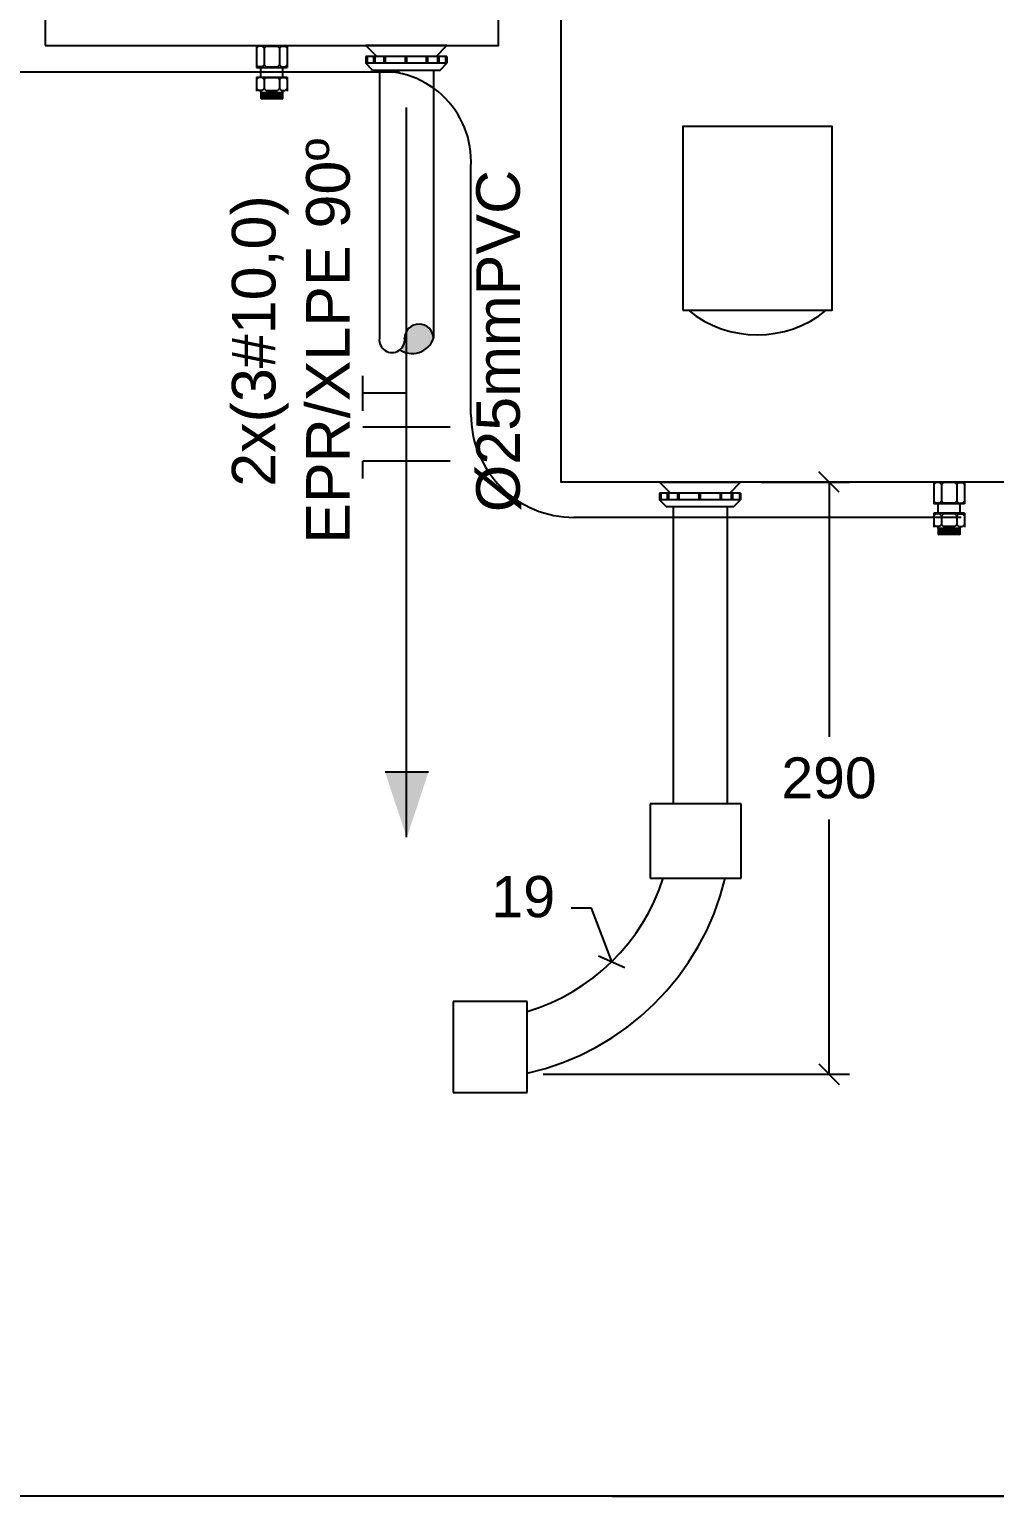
# Model space of a CAD drawing. Header units: inches. Extents: x -3 to 923, y -103 to 154.
# Drawn here: x 260.373 to 260.845, y -89.168 to -88.445 of the extents above; entities that cross this region are included whole.
import ezdxf
from ezdxf.enums import TextEntityAlignment as Align

# ---------------------------------------------------------------- set-up
doc = ezdxf.new("R2010")
doc.units = ezdxf.units.IN
doc.header["$LTSCALE"] = 10
doc.header["$MEASUREMENT"] = 0
doc.linetypes.add('HIDDEN', pattern=[0.375, 0.25, -0.125])
doc.layers.get('DEFPOINTS').update_dxf_attribs({"color": 8})
for name, color, linetype in [('Alvenaria', 8, 'Continuous'), ('Cotas', 1, 'Continuous'), ('DI-Textos_do_diagrama', 7, 'Continuous'), ('PARA-RAIOS', 240, 'Continuous'), ('QUADROS', 7, 'Continuous'), ('QUADROS_E_CAIXAS', 240, 'Continuous'), ('TXT', 7, 'Continuous')]:
    doc.layers.add(name, color=color, linetype=linetype)
doc.styles.add('Arial', font='arial.ttf')
doc.dimstyles.new('10', dxfattribs={"dimtxt": 0.02, "dimasz": 0.01, "dimexe": 0.01, "dimexo": 0.01, "dimgap": 0.09, "dimtad": 0, "dimtih": 1, "dimtoh": 1, "dimdec": 0, "dimlfac": 1000, "dimzin": 0, "dimdsep": 46, "dimtxsty": 'Arial', "dimblk": 'OBLIQUE', "dimcen": 0, "dimdle": 0.02, "dimclrt": 7, "dimadec": 0, "dimazin": 0, "dimtfac": 1, "dimtdec": 0, "dimtofl": 0, "dimtmove": 0, "dimatfit": 3, "dimldrblk": 'OBLIQUE', "dimfxl": 0, "dimtolj": 1, "dimtzin": 0, "dimarcsym": 0})
doc.dimstyles.new('RICARDO-1-10', dxfattribs={"dimtxt": 0.02, "dimasz": 0.01, "dimexe": 0.01, "dimexo": 0.01, "dimgap": 0.01, "dimtad": 0, "dimtih": 1, "dimtoh": 1, "dimdec": 0, "dimlfac": 1000, "dimzin": 0, "dimdsep": 46, "dimtxsty": 'Arial', "dimblk": 'OBLIQUE', "dimcen": 0, "dimclrt": 2, "dimadec": 0, "dimazin": 0, "dimtfac": 1, "dimtdec": 0, "dimtofl": 0, "dimtmove": 0, "dimatfit": 3, "dimldrblk": 'CLOSEDBLANK', "dimfxl": 0, "dimtolj": 1, "dimtzin": 0, "dimarcsym": 0})

# ---------------------------------------------------------------- blocks, each defined once
blk = doc.blocks.new('_Oblique')
at = {"color": 0, "linetype": 'ByBlock', "lineweight": -2}
blk.add_line((-0.5, -0.5), (0.5, 0.5), dxfattribs=at)
blk = doc.blocks.new('*D20')
at = {"layer": 'DEFPOINTS', "color": 0, "transparency": 16777216}
for p in [(261.01279, -88.66688), (260.64764, -89.16324), (261.25656, -89.16324)]:
    blk.add_point(p, dxfattribs=at)
at = {"layer": 'TXT', "color": 0, "lineweight": -2, "transparency": 16777216}
for p, q in [((261.02279, -88.66688), (261.26656, -88.66688)), ((261.25656, -88.66688), (261.25656, -88.89485)), ((261.25656, -89.16324), (261.25656, -88.93527)), ((260.65764, -89.16324), (261.26656, -89.16324))]:
    blk.add_line(p, q, dxfattribs=at)
at = {"layer": 'TXT', "color": 0, "lineweight": -2, "transparency": 16777216, "xscale": 0.01, "yscale": 0.01, "zscale": 0.01}
for p, rotation in [((261.25656, -88.66688), 90), ((261.25656, -89.16324), 270)]:
    blk.add_blockref('_Oblique', p, dxfattribs=dict(at, rotation=rotation))
at = {"layer": 'TXT', "color": 2, "transparency": 16777216, "insert": (261.25656, -88.91506), "char_height": 0.02, "attachment_point": 5, "style": 'Arial'}
blk.add_mtext('\\A1;496', dxfattribs=at)
blk = doc.blocks.new('_ClosedBlank')
at = {"color": 0, "linetype": 'ByBlock', "lineweight": -2}
for p, q in [((-1, 0.167), (0, 0)), ((-1, 0.167), (-1, -0.167)), ((0, 0), (-1, -0.167))]:
    blk.add_line(p, q, dxfattribs=at)
blk = doc.blocks.new('*D94')
at = {"layer": 'DEFPOINTS', "color": 0, "transparency": 16777216}
for p in [(260.72069, -88.66688), (260.76395, -88.66688), (260.61407, -88.95664)]:
    blk.add_point(p, dxfattribs=at)
at = {"layer": 'TXT', "color": 0, "lineweight": -2, "transparency": 16777216}
for p, q in [((260.73069, -88.66688), (260.77395, -88.66688)), ((260.76395, -88.66688), (260.76395, -88.79155)), ((260.76395, -88.95664), (260.76395, -88.83197)), ((260.62407, -88.95664), (260.77395, -88.95664))]:
    blk.add_line(p, q, dxfattribs=at)
at = {"layer": 'TXT', "color": 0, "lineweight": -2, "transparency": 16777216, "xscale": 0.01, "yscale": 0.01, "zscale": 0.01}
for p, rotation in [((260.76395, -88.66688), 90), ((260.76395, -88.95664), 270)]:
    blk.add_blockref('_Oblique', p, dxfattribs=dict(at, rotation=rotation))
at = {"layer": 'TXT', "color": 2, "transparency": 16777216, "insert": (260.76395, -88.81176), "char_height": 0.02, "attachment_point": 5, "style": 'Arial'}
blk.add_mtext('\\A1;290', dxfattribs=at)

msp = doc.modelspace()

# ---------------------------------------------------------------- hatches: boundary and pattern name
at = {"layer": 'Cotas'}
msp.add_hatch(color=2, dxfattribs=at).paths.add_polyline_path([(260.56787, -88.80876), (260.54657, -88.80876), (260.55722, -88.84084)])
at = {"layer": 'QUADROS'}
for points in [[(260.48638, -88.45349), (260.48459, -88.45349), (260.48359, -88.45449), (260.48359, -88.45324), (260.49873, -88.45324), (260.49873, -88.45449), (260.49773, -88.45349), (260.49594, -88.45349), (260.49494, -88.45449), (260.49394, -88.45349), (260.48838, -88.45349), (260.48738, -88.45449)], [(260.48638, -88.45349), (260.48459, -88.45349), (260.48359, -88.45449), (260.48359, -88.45324), (260.49873, -88.45324), (260.49873, -88.45449), (260.49773, -88.45349), (260.49594, -88.45349), (260.49494, -88.45449), (260.49394, -88.45349), (260.48838, -88.45349), (260.48738, -88.45449)], [(260.48359, -88.46391), (260.48359, -88.46266), (260.48459, -88.46365), (260.48638, -88.46365), (260.48738, -88.46266), (260.48838, -88.46365), (260.49394, -88.46365), (260.49494, -88.46266), (260.49594, -88.46365), (260.49773, -88.46365), (260.49873, -88.46266), (260.49873, -88.46391)], [(260.82753, -88.66713), (260.8293, -88.66713), (260.83029, -88.66812), (260.83029, -88.66688), (260.81529, -88.66688), (260.81529, -88.66812), (260.81628, -88.66713), (260.81805, -88.66713), (260.81904, -88.66812), (260.82003, -88.66713), (260.82555, -88.66713), (260.82654, -88.66812)], [(260.82753, -88.66713), (260.8293, -88.66713), (260.83029, -88.66812), (260.83029, -88.66688), (260.81529, -88.66688), (260.81529, -88.66812), (260.81628, -88.66713), (260.81805, -88.66713), (260.81904, -88.66812), (260.82003, -88.66713), (260.82555, -88.66713), (260.82654, -88.66812)], [(260.82753, -88.66713), (260.8293, -88.66713), (260.83029, -88.66812), (260.83029, -88.66688), (260.81529, -88.66688), (260.81529, -88.66812), (260.81628, -88.66713), (260.81805, -88.66713), (260.81904, -88.66812), (260.82003, -88.66713), (260.82555, -88.66713), (260.82654, -88.66812)], [(260.83029, -88.67745), (260.83029, -88.67621), (260.8293, -88.6772), (260.82753, -88.6772), (260.82654, -88.67621), (260.82555, -88.6772), (260.82003, -88.6772), (260.81904, -88.67621), (260.81805, -88.6772), (260.81628, -88.6772), (260.81529, -88.67621), (260.81529, -88.67745)], [(260.83029, -88.67745), (260.83029, -88.67621), (260.8293, -88.6772), (260.82753, -88.6772), (260.82654, -88.67621), (260.82555, -88.6772), (260.82003, -88.6772), (260.81904, -88.67621), (260.81805, -88.6772), (260.81628, -88.6772), (260.81529, -88.67621), (260.81529, -88.67745)]]:
    msp.add_hatch(color=7, dxfattribs=at).paths.add_polyline_path(points)
h = msp.add_hatch(color=7, dxfattribs=at)
h.paths.add_polyline_path([(260.48359, -88.47546), (260.48359, -88.47421), (260.48459, -88.47521), (260.48638, -88.47521), (260.48738, -88.47421), (260.48838, -88.47521), (260.49394, -88.47521), (260.49494, -88.47421), (260.49594, -88.47521), (260.49773, -88.47521), (260.49873, -88.47421), (260.49873, -88.47546)])
h.paths.add_polyline_path([(260.49873, -88.46865), (260.49873, -88.4699), (260.49773, -88.46891), (260.49594, -88.46891), (260.49494, -88.4699), (260.49394, -88.46891), (260.48838, -88.46891), (260.48738, -88.4699), (260.48638, -88.46891), (260.48459, -88.46891), (260.48359, -88.4699), (260.48359, -88.46865)])
h = msp.add_hatch(color=7, dxfattribs=at)
h.paths.add_polyline_path([(260.83029, -88.68891), (260.83029, -88.68767), (260.8293, -88.68866), (260.82753, -88.68866), (260.82654, -88.68767), (260.82555, -88.68866), (260.82003, -88.68866), (260.81904, -88.68767), (260.81805, -88.68866), (260.81628, -88.68866), (260.81529, -88.68767), (260.81529, -88.68891)])
h.paths.add_polyline_path([(260.81529, -88.68216), (260.81529, -88.6834), (260.81628, -88.68241), (260.81805, -88.68241), (260.81904, -88.6834), (260.82003, -88.68241), (260.82555, -88.68241), (260.82654, -88.6834), (260.82753, -88.68241), (260.8293, -88.68241), (260.83029, -88.6834), (260.83029, -88.68216)])
h = msp.add_hatch(color=7, dxfattribs=at)
h.paths.add_polyline_path([(260.83029, -88.68891), (260.83029, -88.68767), (260.8293, -88.68866), (260.82753, -88.68866), (260.82654, -88.68767), (260.82555, -88.68866), (260.82003, -88.68866), (260.81904, -88.68767), (260.81805, -88.68866), (260.81628, -88.68866), (260.81529, -88.68767), (260.81529, -88.68891)])
h.paths.add_polyline_path([(260.81529, -88.68216), (260.81529, -88.6834), (260.81628, -88.68241), (260.81805, -88.68241), (260.81904, -88.6834), (260.82003, -88.68241), (260.82555, -88.68241), (260.82654, -88.6834), (260.82753, -88.68241), (260.8293, -88.68241), (260.83029, -88.6834), (260.83029, -88.68216)])
at = {"layer": 'QUADROS_E_CAIXAS'}
msp.add_hatch(color=7, dxfattribs=at).paths.add_polyline_path([(260.57029, -88.59648, 0.984252), (260.55616, -88.59648, -0.227327), (260.55344, -88.60194, 0.50056)])

# ---------------------------------------------------------------- linework, layer by layer
at = {"layer": 'Alvenaria'}
msp.add_line((261.54448, -89.16324), (257.01546, -89.16324), dxfattribs=at)
at = {"layer": 'Cotas', "color": 2}
for p, q in [((260.55705, -88.84071), (260.55705, -88.4835)), ((260.54657, -88.80876), (260.56787, -88.80876))]:
    msp.add_line(p, q, dxfattribs=at)
at = {"layer": 'Cotas', "color": 3, "linetype": 'HIDDEN', "ltscale": 10}
msp.add_lwpolyline([(260.8287, -88.68414), (260.63904, -88.68414, -0.414214), (260.58861, -88.63371), (260.58861, -88.51254, 0.476511), (260.53817, -88.46628), (260.4454, -88.46628)], format="xyb", dxfattribs=at)
at = {"layer": 'PARA-RAIOS', "color": 3}
for p, q in [((260.53568, -88.63197), (260.53568, -88.61483)), ((260.55705, -88.6234), (260.53568, -88.6234))]:
    msp.add_line(p, q, dxfattribs=at)
at = {"layer": 'PARA-RAIOS', "color": 2}
for p, q in [((260.57841, -88.64), (260.53568, -88.64)), ((260.53568, -88.66518), (260.53568, -88.65661)), ((260.57841, -88.65661), (260.53568, -88.65661))]:
    msp.add_line(p, q, dxfattribs=at)
at = {"layer": 'QUADROS', "color": 7}
for p, q in [((260.48359, -88.45324), (260.49873, -88.45324)), ((260.48359, -88.45324), (260.48359, -88.46391)), ((260.48359, -88.45324), (260.49873, -88.45324)), ((260.48359, -88.45449), (260.48459, -88.45349)), ((260.48359, -88.45449), (260.48459, -88.45349)), ((260.48638, -88.45349), (260.48459, -88.45349)), ((260.48638, -88.45349), (260.48459, -88.45349)), ((260.48738, -88.45449), (260.48637, -88.45348)), ((260.48738, -88.45449), (260.48637, -88.45348)), ((260.48738, -88.45449), (260.48839, -88.45348)), ((260.48738, -88.45449), (260.48839, -88.45348)), ((260.48738, -88.45449), (260.48738, -88.46266)), ((260.48838, -88.45349), (260.49394, -88.45349)), ((260.48838, -88.45349), (260.49394, -88.45349)), ((260.49494, -88.45449), (260.49393, -88.45348)), ((260.49494, -88.45449), (260.49393, -88.45348)), ((260.49494, -88.45449), (260.49595, -88.45348)), ((260.49494, -88.45449), (260.49595, -88.45348)), ((260.49494, -88.45449), (260.49494, -88.46266)), ((260.49594, -88.45349), (260.49773, -88.45349)), ((260.49594, -88.45349), (260.49773, -88.45349)), ((260.49873, -88.45449), (260.49773, -88.45349)), ((260.49873, -88.45449), (260.49773, -88.45349)), ((260.49873, -88.45324), (260.49873, -88.46391)), ((260.54254, -88.45858), (260.5372, -88.45324)), ((260.5372, -88.45324), (260.5769, -88.45324)), ((260.5769, -88.45324), (260.5372, -88.45324)), ((260.57156, -88.45858), (260.5769, -88.45324)), ((260.48359, -88.46266), (260.48459, -88.46365)), ((260.48359, -88.46391), (260.49873, -88.46391)), ((260.48638, -88.46365), (260.48459, -88.46365)), ((260.48576, -88.46865), (260.48576, -88.46365)), ((260.48738, -88.46266), (260.48637, -88.46366)), ((260.48738, -88.46266), (260.48839, -88.46366)), ((260.48838, -88.46365), (260.49394, -88.46365)), ((260.49494, -88.46266), (260.49393, -88.46366)), ((260.49494, -88.46266), (260.49595, -88.46366)), ((260.49594, -88.46365), (260.49773, -88.46365)), ((260.49656, -88.46865), (260.49656, -88.46391)), ((260.49873, -88.46266), (260.49773, -88.46365)), ((260.5372, -88.45858), (260.5372, -88.46189)), ((260.5769, -88.45858), (260.5372, -88.45858)), ((260.5769, -88.46189), (260.5372, -88.46189)), ((260.54051, -88.4652), (260.5372, -88.46189)), ((260.53783, -88.45858), (260.53783, -88.46189)), ((260.54096, -88.45858), (260.54096, -88.46189)), ((260.54159, -88.45858), (260.54159, -88.46189)), ((260.54603, -88.45858), (260.54603, -88.46189)), ((260.54667, -88.45858), (260.54667, -88.46189)), ((260.55641, -88.45858), (260.55641, -88.46189)), ((260.55705, -88.45858), (260.55705, -88.46189)), ((260.56679, -88.45858), (260.56679, -88.46189)), ((260.56743, -88.45858), (260.56743, -88.46189)), ((260.57226, -88.45858), (260.57226, -88.46189)), ((260.5729, -88.45858), (260.5729, -88.46189)), ((260.57359, -88.4652), (260.5769, -88.46189)), ((260.57626, -88.45858), (260.57626, -88.46189)), ((260.5769, -88.45858), (260.5769, -88.46189)), ((260.48359, -88.46865), (260.49873, -88.46865)), ((260.48359, -88.46865), (260.48359, -88.47546)), ((260.48359, -88.4699), (260.48459, -88.46891)), ((260.48638, -88.46891), (260.48459, -88.46891)), ((260.48738, -88.4699), (260.48637, -88.46889)), ((260.48738, -88.4699), (260.48839, -88.46889)), ((260.48738, -88.4699), (260.48738, -88.47421)), ((260.48838, -88.46891), (260.49394, -88.46891)), ((260.49494, -88.4699), (260.49393, -88.46889)), ((260.49494, -88.4699), (260.49595, -88.46889)), ((260.49494, -88.4699), (260.49494, -88.47421)), ((260.49594, -88.46891), (260.49773, -88.46891)), ((260.49873, -88.4699), (260.49773, -88.46891)), ((260.49873, -88.46865), (260.49873, -88.47546)), ((260.54051, -88.4652), (260.57359, -88.4652)), ((260.48359, -88.47421), (260.48459, -88.47521)), ((260.48638, -88.47521), (260.48459, -88.47521)), ((260.48576, -88.47622), (260.48576, -88.47521)), ((260.48576, -88.47622), (260.4859, -88.47633)), ((260.48576, -88.47622), (260.49656, -88.47622)), ((260.4859, -88.47634), (260.48577, -88.47644)), ((260.49643, -88.47657), (260.48577, -88.47645)), ((260.48577, -88.47646), (260.4859, -88.47656)), ((260.4859, -88.47658), (260.48577, -88.47668)), ((260.49643, -88.4768), (260.48577, -88.47668)), ((260.48577, -88.47669), (260.4859, -88.47679)), ((260.4859, -88.47681), (260.48577, -88.47691)), ((260.48577, -88.47692), (260.4859, -88.47703)), ((260.49643, -88.47703), (260.48577, -88.47692)), ((260.4859, -88.47704), (260.48577, -88.47714)), ((260.49643, -88.47727), (260.48577, -88.47715)), ((260.48577, -88.47716), (260.4859, -88.47726)), ((260.4859, -88.47727), (260.48577, -88.47737)), ((260.49643, -88.4775), (260.48577, -88.47738)), ((260.48577, -88.47739), (260.4859, -88.47749)), ((260.4859, -88.47751), (260.48577, -88.47761)), ((260.48577, -88.47762), (260.4859, -88.47772)), ((260.49643, -88.47773), (260.48577, -88.47762)), ((260.4859, -88.47774), (260.48577, -88.47784)), ((260.49643, -88.47797), (260.48577, -88.47785)), ((260.48577, -88.47786), (260.4859, -88.47796)), ((260.4859, -88.47797), (260.48577, -88.47807)), ((260.49643, -88.4782), (260.48577, -88.47808)), ((260.48577, -88.47809), (260.4859, -88.47819)), ((260.4859, -88.47821), (260.48577, -88.47831)), ((260.49643, -88.47843), (260.48577, -88.47831)), ((260.48577, -88.47832), (260.4859, -88.47842)), ((260.4859, -88.47844), (260.48577, -88.47854)), ((260.49643, -88.47866), (260.48577, -88.47855)), ((260.48577, -88.47856), (260.4859, -88.47866)), ((260.4859, -88.47867), (260.48577, -88.47877)), ((260.49643, -88.4789), (260.48577, -88.47878)), ((260.48577, -88.47879), (260.4859, -88.47889)), ((260.4859, -88.4789), (260.48577, -88.47901)), ((260.49643, -88.47913), (260.48577, -88.47901)), ((260.48577, -88.47902), (260.4859, -88.47912)), ((260.48589, -88.47633), (260.49654, -88.47645)), ((260.48589, -88.47657), (260.49654, -88.47668)), ((260.48589, -88.4768), (260.49654, -88.47692)), ((260.48589, -88.47703), (260.49654, -88.47715)), ((260.48589, -88.47727), (260.49654, -88.47738)), ((260.48589, -88.4775), (260.49654, -88.47762)), ((260.48589, -88.47773), (260.49654, -88.47785)), ((260.48589, -88.47797), (260.49654, -88.47808)), ((260.48589, -88.4782), (260.49654, -88.47831)), ((260.48589, -88.47843), (260.49654, -88.47855)), ((260.48589, -88.47866), (260.49654, -88.47878)), ((260.48589, -88.4789), (260.49654, -88.47901)), ((260.48738, -88.47421), (260.48637, -88.47522)), ((260.48738, -88.47421), (260.48839, -88.47522)), ((260.48838, -88.47521), (260.49394, -88.47521)), ((260.49494, -88.47421), (260.49393, -88.47522)), ((260.49494, -88.47421), (260.49595, -88.47522)), ((260.49594, -88.47521), (260.49773, -88.47521)), ((260.49656, -88.47622), (260.49642, -88.47633)), ((260.49642, -88.47634), (260.49655, -88.47644)), ((260.49655, -88.47646), (260.49642, -88.47656)), ((260.49642, -88.47658), (260.49655, -88.47668)), ((260.49655, -88.47669), (260.49642, -88.47679)), ((260.49642, -88.47681), (260.49655, -88.47691)), ((260.49655, -88.47692), (260.49642, -88.47703)), ((260.49642, -88.47704), (260.49655, -88.47714)), ((260.49655, -88.47716), (260.49642, -88.47726)), ((260.49642, -88.47727), (260.49655, -88.47737)), ((260.49655, -88.47739), (260.49642, -88.47749)), ((260.49642, -88.47751), (260.49655, -88.47761)), ((260.49655, -88.47762), (260.49642, -88.47772)), ((260.49642, -88.47774), (260.49655, -88.47784)), ((260.49655, -88.47786), (260.49642, -88.47796)), ((260.49642, -88.47797), (260.49655, -88.47807)), ((260.49655, -88.47809), (260.49642, -88.47819)), ((260.49642, -88.47821), (260.49655, -88.47831)), ((260.49655, -88.47832), (260.49642, -88.47842)), ((260.49642, -88.47844), (260.49655, -88.47854)), ((260.49655, -88.47856), (260.49642, -88.47866)), ((260.49642, -88.47867), (260.49655, -88.47877)), ((260.49655, -88.47879), (260.49642, -88.47889)), ((260.49642, -88.4789), (260.49655, -88.47901)), ((260.49655, -88.47902), (260.49642, -88.47912)), ((260.49656, -88.47622), (260.49656, -88.47521)), ((260.49873, -88.47421), (260.49773, -88.47521)), ((260.4859, -88.47914), (260.48576, -88.47925)), ((260.48589, -88.47913), (260.49656, -88.47925)), ((260.49642, -88.47914), (260.49656, -88.47925)), ((260.68633, -88.67222), (260.68099, -88.66688)), ((260.68099, -88.66688), (260.72069, -88.66688)), ((260.72069, -88.66688), (260.68099, -88.66688)), ((260.71535, -88.67222), (260.72069, -88.66688)), ((260.83029, -88.66688), (260.81529, -88.66688)), ((260.81529, -88.66688), (260.81529, -88.67745)), ((260.83029, -88.66688), (260.81529, -88.66688)), ((260.83029, -88.66688), (260.81529, -88.66688)), ((260.81529, -88.66688), (260.81529, -88.67745)), ((260.83029, -88.66688), (260.83029, -88.67745)), ((260.83029, -88.66688), (260.83029, -88.67745)), ((260.72069, -88.67222), (260.68099, -88.67222)), ((260.68099, -88.67222), (260.68099, -88.67553)), ((260.68162, -88.67222), (260.68162, -88.67553)), ((260.68475, -88.67222), (260.68475, -88.67553)), ((260.68538, -88.67222), (260.68538, -88.67553)), ((260.68982, -88.67222), (260.68982, -88.67553)), ((260.69046, -88.67222), (260.69046, -88.67553)), ((260.7002, -88.67222), (260.7002, -88.67553)), ((260.70084, -88.67222), (260.70084, -88.67553)), ((260.71058, -88.67222), (260.71058, -88.67553)), ((260.71122, -88.67222), (260.71122, -88.67553)), ((260.71605, -88.67222), (260.71605, -88.67553)), ((260.71669, -88.67222), (260.71669, -88.67553)), ((260.72005, -88.67222), (260.72005, -88.67553)), ((260.72069, -88.67222), (260.72069, -88.67553)), ((260.81529, -88.66812), (260.81628, -88.66713)), ((260.81529, -88.66812), (260.81628, -88.66713)), ((260.81529, -88.66812), (260.81628, -88.66713)), ((260.81805, -88.66713), (260.81628, -88.66713)), ((260.81805, -88.66713), (260.81628, -88.66713)), ((260.81805, -88.66713), (260.81628, -88.66713)), ((260.81904, -88.66812), (260.81804, -88.66712)), ((260.81904, -88.66812), (260.81804, -88.66712)), ((260.81904, -88.66812), (260.81804, -88.66712)), ((260.81904, -88.66812), (260.82004, -88.66712)), ((260.81904, -88.66812), (260.82004, -88.66712)), ((260.81904, -88.66812), (260.82004, -88.66712)), ((260.81904, -88.66812), (260.81904, -88.67621)), ((260.81904, -88.66812), (260.81904, -88.67621)), ((260.82555, -88.66713), (260.82003, -88.66713)), ((260.82555, -88.66713), (260.82003, -88.66713)), ((260.82555, -88.66713), (260.82003, -88.66713)), ((260.82654, -88.66812), (260.82554, -88.66712)), ((260.82654, -88.66812), (260.82554, -88.66712)), ((260.82654, -88.66812), (260.82554, -88.66712)), ((260.82654, -88.66812), (260.82754, -88.66712)), ((260.82654, -88.66812), (260.82754, -88.66712)), ((260.82654, -88.66812), (260.82754, -88.66712)), ((260.82654, -88.66812), (260.82654, -88.67621)), ((260.82654, -88.66812), (260.82654, -88.67621)), ((260.82753, -88.66713), (260.8293, -88.66713)), ((260.82753, -88.66713), (260.8293, -88.66713)), ((260.82753, -88.66713), (260.8293, -88.66713)), ((260.83029, -88.66812), (260.8293, -88.66713)), ((260.83029, -88.66812), (260.8293, -88.66713)), ((260.83029, -88.66812), (260.8293, -88.66713)), ((260.72069, -88.67553), (260.68099, -88.67553)), ((260.6843, -88.67884), (260.68099, -88.67553)), ((260.6843, -88.67884), (260.71738, -88.67884)), ((260.71738, -88.67884), (260.72069, -88.67553)), ((260.81529, -88.67621), (260.81628, -88.6772)), ((260.81529, -88.67621), (260.81628, -88.6772)), ((260.83029, -88.67745), (260.81529, -88.67745)), ((260.83029, -88.67745), (260.81529, -88.67745)), ((260.81805, -88.6772), (260.81628, -88.6772)), ((260.81805, -88.6772), (260.81628, -88.6772)), ((260.81743, -88.68216), (260.81743, -88.67745)), ((260.81743, -88.68216), (260.81743, -88.67745)), ((260.81904, -88.67621), (260.81804, -88.67721)), ((260.81904, -88.67621), (260.81804, -88.67721)), ((260.81904, -88.67621), (260.82004, -88.67721)), ((260.81904, -88.67621), (260.82004, -88.67721)), ((260.82555, -88.6772), (260.82003, -88.6772)), ((260.82555, -88.6772), (260.82003, -88.6772)), ((260.82654, -88.67621), (260.82554, -88.67721)), ((260.82654, -88.67621), (260.82554, -88.67721)), ((260.82654, -88.67621), (260.82754, -88.67721)), ((260.82654, -88.67621), (260.82754, -88.67721)), ((260.82753, -88.6772), (260.8293, -88.6772)), ((260.82753, -88.6772), (260.8293, -88.6772)), ((260.82814, -88.68216), (260.82814, -88.6772)), ((260.82814, -88.68216), (260.82814, -88.6772)), ((260.83029, -88.67621), (260.8293, -88.6772)), ((260.83029, -88.67621), (260.8293, -88.6772)), ((260.81529, -88.68216), (260.81529, -88.68891)), ((260.83029, -88.68216), (260.81529, -88.68216)), ((260.81529, -88.68216), (260.81529, -88.68891)), ((260.83029, -88.68216), (260.81529, -88.68216)), ((260.81529, -88.6834), (260.81628, -88.68241)), ((260.81529, -88.6834), (260.81628, -88.68241)), ((260.81529, -88.68767), (260.81628, -88.68866)), ((260.81529, -88.68767), (260.81628, -88.68866)), ((260.81805, -88.68241), (260.81628, -88.68241)), ((260.81805, -88.68241), (260.81628, -88.68241)), ((260.81904, -88.6834), (260.81804, -88.6824)), ((260.81904, -88.6834), (260.81804, -88.6824)), ((260.81904, -88.68767), (260.81804, -88.68867)), ((260.81904, -88.68767), (260.81804, -88.68867)), ((260.81904, -88.6834), (260.82004, -88.6824)), ((260.81904, -88.6834), (260.82004, -88.6824)), ((260.81904, -88.6834), (260.81904, -88.68767)), ((260.81904, -88.6834), (260.81904, -88.68767)), ((260.81904, -88.68767), (260.82004, -88.68867)), ((260.81904, -88.68767), (260.82004, -88.68867)), ((260.82555, -88.68241), (260.82003, -88.68241)), ((260.82555, -88.68241), (260.82003, -88.68241)), ((260.82654, -88.6834), (260.82554, -88.6824)), ((260.82654, -88.6834), (260.82554, -88.6824)), ((260.82654, -88.68767), (260.82554, -88.68867)), ((260.82654, -88.68767), (260.82554, -88.68867)), ((260.82654, -88.6834), (260.82754, -88.6824)), ((260.82654, -88.6834), (260.82754, -88.6824)), ((260.82654, -88.6834), (260.82654, -88.68767)), ((260.82654, -88.6834), (260.82654, -88.68767)), ((260.82654, -88.68767), (260.82754, -88.68867)), ((260.82654, -88.68767), (260.82754, -88.68867)), ((260.82753, -88.68241), (260.8293, -88.68241)), ((260.82753, -88.68241), (260.8293, -88.68241)), ((260.83029, -88.6834), (260.8293, -88.68241)), ((260.83029, -88.6834), (260.8293, -88.68241)), ((260.83029, -88.68767), (260.8293, -88.68866)), ((260.83029, -88.68767), (260.8293, -88.68866)), ((260.83029, -88.68216), (260.83029, -88.68891)), ((260.83029, -88.68216), (260.83029, -88.68891)), ((260.81805, -88.68866), (260.81628, -88.68866)), ((260.81805, -88.68866), (260.81628, -88.68866)), ((260.81743, -88.68966), (260.81743, -88.68866)), ((260.81743, -88.68966), (260.81743, -88.68866)), ((260.82814, -88.68966), (260.81743, -88.68966)), ((260.81743, -88.68966), (260.81757, -88.68977)), ((260.81743, -88.68966), (260.81757, -88.68977)), ((260.82814, -88.68966), (260.81743, -88.68966)), ((260.82801, -88.69254), (260.81743, -88.69266)), ((260.82801, -88.69254), (260.81743, -88.69266)), ((260.81757, -88.69255), (260.81743, -88.69266)), ((260.81757, -88.69255), (260.81743, -88.69266)), ((260.81757, -88.68978), (260.81744, -88.68988)), ((260.81757, -88.68978), (260.81744, -88.68988)), ((260.81744, -88.6899), (260.81757, -88.69)), ((260.81744, -88.6899), (260.81757, -88.69)), ((260.81757, -88.69001), (260.81744, -88.69011)), ((260.81757, -88.69001), (260.81744, -88.69011)), ((260.81744, -88.69013), (260.81757, -88.69023)), ((260.81744, -88.69013), (260.81757, -88.69023)), ((260.81757, -88.69024), (260.81744, -88.69034)), ((260.81757, -88.69024), (260.81744, -88.69034)), ((260.81744, -88.69036), (260.81757, -88.69046)), ((260.81744, -88.69036), (260.81757, -88.69046)), ((260.81757, -88.69047), (260.81744, -88.69057)), ((260.81757, -88.69047), (260.81744, -88.69057)), ((260.81744, -88.69059), (260.81757, -88.69069)), ((260.81744, -88.69059), (260.81757, -88.69069)), ((260.81757, -88.69071), (260.81744, -88.69081)), ((260.81757, -88.69071), (260.81744, -88.69081)), ((260.81744, -88.69082), (260.81757, -88.69092)), ((260.81744, -88.69082), (260.81757, -88.69092)), ((260.81757, -88.69094), (260.81744, -88.69104)), ((260.81757, -88.69094), (260.81744, -88.69104)), ((260.81744, -88.69105), (260.81757, -88.69115)), ((260.81744, -88.69105), (260.81757, -88.69115)), ((260.81757, -88.69117), (260.81744, -88.69127)), ((260.81757, -88.69117), (260.81744, -88.69127)), ((260.81744, -88.69128), (260.81757, -88.69138)), ((260.81744, -88.69128), (260.81757, -88.69138)), ((260.81757, -88.6914), (260.81744, -88.6915)), ((260.81757, -88.6914), (260.81744, -88.6915)), ((260.81744, -88.69151), (260.81757, -88.69161)), ((260.81744, -88.69151), (260.81757, -88.69161)), ((260.81757, -88.69163), (260.81744, -88.69173)), ((260.81757, -88.69163), (260.81744, -88.69173)), ((260.81744, -88.69174), (260.81757, -88.69184)), ((260.81744, -88.69174), (260.81757, -88.69184)), ((260.81757, -88.69186), (260.81744, -88.69196)), ((260.81757, -88.69186), (260.81744, -88.69196)), ((260.81744, -88.69198), (260.81757, -88.69208)), ((260.81744, -88.69198), (260.81757, -88.69208)), ((260.81757, -88.69209), (260.81744, -88.69219)), ((260.81757, -88.69209), (260.81744, -88.69219)), ((260.81744, -88.69221), (260.81757, -88.69231)), ((260.81744, -88.69221), (260.81757, -88.69231)), ((260.81757, -88.69232), (260.81744, -88.69242)), ((260.81757, -88.69232), (260.81744, -88.69242)), ((260.81744, -88.69244), (260.81757, -88.69254)), ((260.81744, -88.69244), (260.81757, -88.69254)), ((260.82801, -88.68977), (260.81745, -88.68989)), ((260.82801, -88.68977), (260.81745, -88.68989)), ((260.82801, -88.69001), (260.81745, -88.69012)), ((260.82801, -88.69001), (260.81745, -88.69012)), ((260.82801, -88.69024), (260.81745, -88.69035)), ((260.82801, -88.69024), (260.81745, -88.69035)), ((260.82801, -88.69047), (260.81745, -88.69058)), ((260.82801, -88.69047), (260.81745, -88.69058)), ((260.82801, -88.6907), (260.81745, -88.69081)), ((260.82801, -88.6907), (260.81745, -88.69081)), ((260.82801, -88.69093), (260.81745, -88.69104)), ((260.82801, -88.69093), (260.81745, -88.69104)), ((260.82801, -88.69116), (260.81745, -88.69128)), ((260.82801, -88.69116), (260.81745, -88.69128)), ((260.82801, -88.69139), (260.81745, -88.69151)), ((260.82801, -88.69139), (260.81745, -88.69151)), ((260.82801, -88.69162), (260.81745, -88.69174)), ((260.82801, -88.69162), (260.81745, -88.69174)), ((260.82801, -88.69185), (260.81745, -88.69197)), ((260.82801, -88.69185), (260.81745, -88.69197)), ((260.82801, -88.69208), (260.81745, -88.6922)), ((260.82801, -88.69208), (260.81745, -88.6922)), ((260.82801, -88.69231), (260.81745, -88.69243)), ((260.82801, -88.69231), (260.81745, -88.69243)), ((260.81756, -88.69001), (260.82813, -88.68989)), ((260.81756, -88.69001), (260.82813, -88.68989)), ((260.81756, -88.69024), (260.82813, -88.69012)), ((260.81756, -88.69024), (260.82813, -88.69012)), ((260.81756, -88.69047), (260.82813, -88.69035)), ((260.81756, -88.69047), (260.82813, -88.69035)), ((260.81756, -88.6907), (260.82813, -88.69058)), ((260.81756, -88.6907), (260.82813, -88.69058)), ((260.81756, -88.69093), (260.82813, -88.69081)), ((260.81756, -88.69093), (260.82813, -88.69081)), ((260.81756, -88.69116), (260.82813, -88.69104)), ((260.81756, -88.69116), (260.82813, -88.69104)), ((260.81756, -88.69139), (260.82813, -88.69128)), ((260.81756, -88.69139), (260.82813, -88.69128)), ((260.81756, -88.69162), (260.82813, -88.69151)), ((260.81756, -88.69162), (260.82813, -88.69151)), ((260.81756, -88.69185), (260.82813, -88.69174)), ((260.81756, -88.69185), (260.82813, -88.69174)), ((260.81756, -88.69208), (260.82813, -88.69197)), ((260.81756, -88.69208), (260.82813, -88.69197)), ((260.81756, -88.69231), (260.82813, -88.6922)), ((260.81756, -88.69231), (260.82813, -88.6922)), ((260.81756, -88.69254), (260.82813, -88.69243)), ((260.81756, -88.69254), (260.82813, -88.69243)), ((260.82555, -88.68866), (260.82003, -88.68866)), ((260.82555, -88.68866), (260.82003, -88.68866)), ((260.82753, -88.68866), (260.8293, -88.68866)), ((260.82753, -88.68866), (260.8293, -88.68866)), ((260.82814, -88.68966), (260.82801, -88.68977)), ((260.82814, -88.68966), (260.82801, -88.68977)), ((260.82801, -88.68978), (260.82813, -88.68988)), ((260.82801, -88.68978), (260.82813, -88.68988)), ((260.82813, -88.6899), (260.82801, -88.69)), ((260.82813, -88.6899), (260.82801, -88.69)), ((260.82801, -88.69001), (260.82813, -88.69011)), ((260.82801, -88.69001), (260.82813, -88.69011)), ((260.82813, -88.69013), (260.82801, -88.69023)), ((260.82813, -88.69013), (260.82801, -88.69023)), ((260.82801, -88.69024), (260.82813, -88.69034)), ((260.82801, -88.69024), (260.82813, -88.69034)), ((260.82813, -88.69036), (260.82801, -88.69046)), ((260.82813, -88.69036), (260.82801, -88.69046)), ((260.82801, -88.69047), (260.82813, -88.69057)), ((260.82801, -88.69047), (260.82813, -88.69057)), ((260.82813, -88.69059), (260.82801, -88.69069)), ((260.82813, -88.69059), (260.82801, -88.69069)), ((260.82801, -88.69071), (260.82813, -88.69081)), ((260.82801, -88.69071), (260.82813, -88.69081)), ((260.82813, -88.69082), (260.82801, -88.69092)), ((260.82813, -88.69082), (260.82801, -88.69092)), ((260.82801, -88.69094), (260.82813, -88.69104)), ((260.82801, -88.69094), (260.82813, -88.69104)), ((260.82813, -88.69105), (260.82801, -88.69115)), ((260.82813, -88.69105), (260.82801, -88.69115)), ((260.82801, -88.69117), (260.82813, -88.69127)), ((260.82801, -88.69117), (260.82813, -88.69127)), ((260.82813, -88.69128), (260.82801, -88.69138)), ((260.82813, -88.69128), (260.82801, -88.69138)), ((260.82801, -88.6914), (260.82813, -88.6915)), ((260.82801, -88.6914), (260.82813, -88.6915)), ((260.82813, -88.69151), (260.82801, -88.69161)), ((260.82813, -88.69151), (260.82801, -88.69161)), ((260.82801, -88.69163), (260.82813, -88.69173)), ((260.82801, -88.69163), (260.82813, -88.69173)), ((260.82813, -88.69174), (260.82801, -88.69184)), ((260.82813, -88.69174), (260.82801, -88.69184)), ((260.82801, -88.69186), (260.82813, -88.69196)), ((260.82801, -88.69186), (260.82813, -88.69196)), ((260.82813, -88.69198), (260.82801, -88.69208)), ((260.82813, -88.69198), (260.82801, -88.69208)), ((260.82801, -88.69209), (260.82813, -88.69219)), ((260.82801, -88.69209), (260.82813, -88.69219)), ((260.82813, -88.69221), (260.82801, -88.69231)), ((260.82813, -88.69221), (260.82801, -88.69231)), ((260.82801, -88.69232), (260.82813, -88.69242)), ((260.82801, -88.69232), (260.82813, -88.69242)), ((260.82813, -88.69244), (260.82801, -88.69254)), ((260.82813, -88.69244), (260.82801, -88.69254)), ((260.82801, -88.69255), (260.82814, -88.69266)), ((260.82801, -88.69255), (260.82814, -88.69266)), ((260.82814, -88.68966), (260.82814, -88.68866)), ((260.82814, -88.68966), (260.82814, -88.68866))]:
    msp.add_line(p, q, dxfattribs=at)
for points in [[(261.01279, -88.66688), (260.63279, -88.66688), (260.63279, -88.16688), (261.01279, -88.16688)], [(260.3802, -88.45324), (260.60212, -88.45324), (260.60212, -88.17081), (260.3802, -88.17081)], [(260.69231, -88.58279), (260.76543, -88.58279), (260.76543, -88.49279), (260.69231, -88.49279)]]:
    msp.add_lwpolyline(points, close=True, dxfattribs=at)
for centre, radius, start, end in [((260.48577, -88.47645), 0.0000101, 127.97542, 232.02458), ((260.48577, -88.47668), 0.0000101, 127.97542, 232.02458), ((260.48577, -88.47692), 0.0000101, 127.97542, 232.02458), ((260.48577, -88.47715), 0.0000101, 127.97542, 232.02458), ((260.48577, -88.47738), 0.0000101, 127.97542, 232.02458), ((260.48577, -88.47762), 0.0000101, 127.97542, 232.02458), ((260.48577, -88.47785), 0.0000101, 127.97542, 232.02458), ((260.48577, -88.47808), 0.0000101, 127.97542, 232.02458), ((260.48577, -88.47831), 0.0000101, 127.97542, 232.02458), ((260.48577, -88.47855), 0.0000101, 127.97542, 232.02458), ((260.48577, -88.47878), 0.0000101, 127.97542, 232.02458), ((260.48577, -88.47901), 0.0000101, 127.97542, 232.02458), ((260.48589, -88.47633), 0.0000101, 307.97542, 52.02458), ((260.48589, -88.47657), 0.0000101, 307.97542, 52.02458), ((260.48589, -88.4768), 0.0000101, 307.97542, 52.02458), ((260.48589, -88.47703), 0.0000101, 307.97542, 52.02458), ((260.48589, -88.47727), 0.0000101, 307.97542, 52.02458), ((260.48589, -88.4775), 0.0000101, 307.97542, 52.02458), ((260.48589, -88.47773), 0.0000101, 307.97542, 52.02458), ((260.48589, -88.47797), 0.0000101, 307.97542, 52.02458), ((260.48589, -88.4782), 0.0000101, 307.97542, 52.02458), ((260.48589, -88.47843), 0.0000101, 307.97542, 52.02458), ((260.48589, -88.47866), 0.0000101, 307.97542, 52.02458), ((260.48589, -88.4789), 0.0000101, 307.97542, 52.02458), ((260.49643, -88.47633), 0.0000101, 127.97542, 232.02458), ((260.49643, -88.47657), 0.0000101, 127.97542, 232.02458), ((260.49643, -88.4768), 0.0000101, 127.97542, 232.02458), ((260.49643, -88.47703), 0.0000101, 127.97542, 232.02458), ((260.49643, -88.47727), 0.0000101, 127.97542, 232.02458), ((260.49643, -88.4775), 0.0000101, 127.97542, 232.02458), ((260.49643, -88.47773), 0.0000101, 127.97542, 232.02458), ((260.49643, -88.47797), 0.0000101, 127.97542, 232.02458), ((260.49643, -88.4782), 0.0000101, 127.97542, 232.02458), ((260.49643, -88.47843), 0.0000101, 127.97542, 232.02458), ((260.49643, -88.47866), 0.0000101, 127.97542, 232.02458), ((260.49643, -88.4789), 0.0000101, 127.97542, 232.02458), ((260.49654, -88.47645), 0.0000101, 307.97542, 52.02458), ((260.49654, -88.47668), 0.0000101, 307.97542, 52.02458), ((260.49654, -88.47692), 0.0000101, 307.97542, 52.02458), ((260.49654, -88.47715), 0.0000101, 307.97542, 52.02458), ((260.49654, -88.47738), 0.0000101, 307.97542, 52.02458), ((260.49654, -88.47762), 0.0000101, 307.97542, 52.02458), ((260.49654, -88.47785), 0.0000101, 307.97542, 52.02458), ((260.49654, -88.47808), 0.0000101, 307.97542, 52.02458), ((260.49654, -88.47831), 0.0000101, 307.97542, 52.02458), ((260.49654, -88.47855), 0.0000101, 307.97542, 52.02458), ((260.49654, -88.47878), 0.0000101, 307.97542, 52.02458), ((260.49654, -88.47901), 0.0000101, 307.97542, 52.02458), ((260.48589, -88.47913), 0.0000101, 307.97542, 52.02458), ((260.49643, -88.47913), 0.0000101, 127.97542, 232.02458), ((260.72887, -88.54129), 0.05349, 230.88257, 309.11743), ((260.81745, -88.68989), 0.00001, 127.97542, 232.02458), ((260.81745, -88.68989), 0.00001, 127.97542, 232.02458), ((260.81745, -88.69012), 0.00001, 127.97542, 232.02458), ((260.81745, -88.69012), 0.00001, 127.97542, 232.02458), ((260.81745, -88.69035), 0.00001, 127.97542, 232.02458), ((260.81745, -88.69035), 0.00001, 127.97542, 232.02458), ((260.81745, -88.69058), 0.00001, 127.97542, 232.02458), ((260.81745, -88.69058), 0.00001, 127.97542, 232.02458), ((260.81745, -88.69081), 0.00001, 127.97542, 232.02458), ((260.81745, -88.69081), 0.00001, 127.97542, 232.02458), ((260.81745, -88.69104), 0.00001, 127.97542, 232.02458), ((260.81745, -88.69104), 0.00001, 127.97542, 232.02458), ((260.81745, -88.69128), 0.00001, 127.97542, 232.02458), ((260.81745, -88.69128), 0.00001, 127.97542, 232.02458), ((260.81745, -88.69151), 0.00001, 127.97542, 232.02458), ((260.81745, -88.69151), 0.00001, 127.97542, 232.02458), ((260.81745, -88.69174), 0.00001, 127.97542, 232.02458), ((260.81745, -88.69174), 0.00001, 127.97542, 232.02458), ((260.81745, -88.69197), 0.00001, 127.97542, 232.02458), ((260.81745, -88.69197), 0.00001, 127.97542, 232.02458), ((260.81745, -88.6922), 0.00001, 127.97542, 232.02458), ((260.81745, -88.6922), 0.00001, 127.97542, 232.02458), ((260.81745, -88.69243), 0.00001, 127.97542, 232.02458), ((260.81745, -88.69243), 0.00001, 127.97542, 232.02458), ((260.81756, -88.68977), 0.00001, 307.97542, 52.02458), ((260.81756, -88.68977), 0.00001, 307.97542, 52.02458), ((260.81756, -88.69001), 0.00001, 307.97542, 52.02458), ((260.81756, -88.69001), 0.00001, 307.97542, 52.02458), ((260.81756, -88.69024), 0.00001, 307.97542, 52.02458), ((260.81756, -88.69024), 0.00001, 307.97542, 52.02458), ((260.81756, -88.69047), 0.00001, 307.97542, 52.02458), ((260.81756, -88.69047), 0.00001, 307.97542, 52.02458), ((260.81756, -88.6907), 0.00001, 307.97542, 52.02458), ((260.81756, -88.6907), 0.00001, 307.97542, 52.02458), ((260.81756, -88.69093), 0.00001, 307.97542, 52.02458), ((260.81756, -88.69093), 0.00001, 307.97542, 52.02458), ((260.81756, -88.69116), 0.00001, 307.97542, 52.02458), ((260.81756, -88.69116), 0.00001, 307.97542, 52.02458), ((260.81756, -88.69139), 0.00001, 307.97542, 52.02458), ((260.81756, -88.69139), 0.00001, 307.97542, 52.02458), ((260.81756, -88.69162), 0.00001, 307.97542, 52.02458), ((260.81756, -88.69162), 0.00001, 307.97542, 52.02458), ((260.81756, -88.69185), 0.00001, 307.97542, 52.02458), ((260.81756, -88.69185), 0.00001, 307.97542, 52.02458), ((260.81756, -88.69208), 0.00001, 307.97542, 52.02458), ((260.81756, -88.69208), 0.00001, 307.97542, 52.02458), ((260.81756, -88.69231), 0.00001, 307.97542, 52.02458), ((260.81756, -88.69231), 0.00001, 307.97542, 52.02458), ((260.81756, -88.69254), 0.00001, 307.97542, 52.02458), ((260.81756, -88.69254), 0.00001, 307.97542, 52.02458), ((260.82801, -88.68977), 0.00001, 127.97542, 232.02458), ((260.82801, -88.68977), 0.00001, 127.97542, 232.02458), ((260.82801, -88.69001), 0.00001, 127.97542, 232.02458), ((260.82801, -88.69001), 0.00001, 127.97542, 232.02458), ((260.82801, -88.69024), 0.00001, 127.97542, 232.02458), ((260.82801, -88.69024), 0.00001, 127.97542, 232.02458), ((260.82801, -88.69047), 0.00001, 127.97542, 232.02458), ((260.82801, -88.69047), 0.00001, 127.97542, 232.02458), ((260.82801, -88.6907), 0.00001, 127.97542, 232.02458), ((260.82801, -88.6907), 0.00001, 127.97542, 232.02458), ((260.82801, -88.69093), 0.00001, 127.97542, 232.02458), ((260.82801, -88.69093), 0.00001, 127.97542, 232.02458), ((260.82801, -88.69116), 0.00001, 127.97542, 232.02458), ((260.82801, -88.69116), 0.00001, 127.97542, 232.02458), ((260.82801, -88.69139), 0.00001, 127.97542, 232.02458), ((260.82801, -88.69139), 0.00001, 127.97542, 232.02458), ((260.82801, -88.69162), 0.00001, 127.97542, 232.02458), ((260.82801, -88.69162), 0.00001, 127.97542, 232.02458), ((260.82801, -88.69185), 0.00001, 127.97542, 232.02458), ((260.82801, -88.69185), 0.00001, 127.97542, 232.02458), ((260.82801, -88.69208), 0.00001, 127.97542, 232.02458), ((260.82801, -88.69208), 0.00001, 127.97542, 232.02458), ((260.82801, -88.69231), 0.00001, 127.97542, 232.02458), ((260.82801, -88.69231), 0.00001, 127.97542, 232.02458), ((260.82801, -88.69254), 0.00001, 127.97542, 232.02458), ((260.82801, -88.69254), 0.00001, 127.97542, 232.02458), ((260.82813, -88.68989), 0.00001, 307.97542, 52.02458), ((260.82813, -88.68989), 0.00001, 307.97542, 52.02458), ((260.82813, -88.69012), 0.00001, 307.97542, 52.02458), ((260.82813, -88.69012), 0.00001, 307.97542, 52.02458), ((260.82813, -88.69035), 0.00001, 307.97542, 52.02458), ((260.82813, -88.69035), 0.00001, 307.97542, 52.02458), ((260.82813, -88.69058), 0.00001, 307.97542, 52.02458), ((260.82813, -88.69058), 0.00001, 307.97542, 52.02458), ((260.82813, -88.69081), 0.00001, 307.97542, 52.02458), ((260.82813, -88.69081), 0.00001, 307.97542, 52.02458), ((260.82813, -88.69104), 0.00001, 307.97542, 52.02458), ((260.82813, -88.69104), 0.00001, 307.97542, 52.02458), ((260.82813, -88.69128), 0.00001, 307.97542, 52.02458), ((260.82813, -88.69128), 0.00001, 307.97542, 52.02458), ((260.82813, -88.69151), 0.00001, 307.97542, 52.02458), ((260.82813, -88.69151), 0.00001, 307.97542, 52.02458), ((260.82813, -88.69174), 0.00001, 307.97542, 52.02458), ((260.82813, -88.69174), 0.00001, 307.97542, 52.02458), ((260.82813, -88.69197), 0.00001, 307.97542, 52.02458), ((260.82813, -88.69197), 0.00001, 307.97542, 52.02458), ((260.82813, -88.6922), 0.00001, 307.97542, 52.02458), ((260.82813, -88.6922), 0.00001, 307.97542, 52.02458), ((260.82813, -88.69243), 0.00001, 307.97542, 52.02458), ((260.82813, -88.69243), 0.00001, 307.97542, 52.02458)]:
    msp.add_arc(centre, radius, start, end, dxfattribs=at)
at = {"layer": 'QUADROS_E_CAIXAS', "color": 7, "linetype": 'HIDDEN'}
for p, q in [((260.54381, -88.4652), (260.54381, -88.59634)), ((260.57028, -88.4652), (260.57028, -88.59634)), ((260.6876, -88.67884), (260.6876, -88.82433)), ((260.71407, -88.67884), (260.71407, -88.82433)), ((257.84395, -88.93017), (260.57987, -88.93017)), ((257.84395, -88.95664), (260.57987, -88.95664))]:
    msp.add_line(p, q, dxfattribs=at)
for points in [[(260.72098, -88.86067), (260.72098, -88.82433), (260.67643, -88.82433), (260.67643, -88.86067)], [(260.61622, -88.92113), (260.57987, -88.92113), (260.57987, -88.96568), (260.61622, -88.96568)]]:
    msp.add_lwpolyline(points, close=True, dxfattribs=at)
at = {"layer": 'QUADROS_E_CAIXAS', "color": 7}
for centre, radius, start, end in [((260.56322, -88.59659), 0.00706, 0.90944, 179.09056), ((260.54999, -88.59727), 0.00622, 172.71063, 7.28937), ((260.55982, -88.5929), 0.01106, 234.78402, 341.14682)]:
    msp.add_arc(centre, radius, start, end, dxfattribs=at)
at = {"layer": 'QUADROS_E_CAIXAS', "color": 7, "linetype": 'HIDDEN'}
for centre, radius, start, end in [((260.5876, -88.83017), 0.1, 286.62764, 342.24083), ((260.58793, -88.8305), 0.12882, 282.68429, 346.45411)]:
    msp.add_arc(centre, radius, start, end, dxfattribs=at)
at = {"layer": 'TXT', "color": 3, "linetype": 'HIDDEN', "ltscale": 10}
msp.add_lwpolyline([(260.55368, -88.46628), (257.96623, -88.46628, -0.414214), (257.91579, -88.41584), (257.91579, -88.40167)], format="xyb", dxfattribs=at)

# ---------------------------------------------------------------- texts
at = {"layer": 'Cotas', "color": 7, "linetype": 'Continuous', "lineweight": 0, "insert": (260.62989, -88.88012), "char_height": 0.020174, "attachment_point": 9, "style": 'Arial'}
msp.add_mtext('19', dxfattribs=at)
at = {"layer": 'DI-Textos_do_diagrama', "linetype": 'Continuous', "style": 'Arial'}
for s, height, p in [('EPR/XLPE 90º', 0.0213642, (260.53571, -88.59783)), ('%%C25mmPVC', 0.021364, (260.61899, -88.59783)), ('2x(3#10,0)', 0.021364, (260.49935, -88.59783))]:
    msp.add_text(s, height=height, rotation=90, dxfattribs=at).set_placement(p, align=Align.BOTTOM_CENTER)

# ---------------------------------------------------------------- dimensions: what is measured, and where the dimension line sits
at = {"layer": 'TXT'}
dim = msp.add_linear_dim(base=(260.76395, -88.66688), p1=(260.61407, -88.95664), p2=(260.72069, -88.66688), angle=90, dimstyle='RICARDO-1-10', dxfattribs=at)
dim.commit()
dim.dimension.update_dxf_attribs({"geometry": '*D94', "text_midpoint": (260.76395, -88.81176)})
dim = msp.add_linear_dim(base=(261.25656, -89.16324), p1=(261.01279, -88.66688), p2=(260.64764, -89.16324), angle=90, dimstyle='RICARDO-1-10', override={"dimtmove": 1}, dxfattribs=at)
dim.commit()
dim.dimension.update_dxf_attribs({"geometry": '*D20', "text_midpoint": (261.25656, -88.91506)})

# ---------------------------------------------------------------- leaders
at = {"layer": 'Cotas', "linetype": 'Continuous', "lineweight": 0}
msp.add_leader([(260.65761, -88.90157), (260.64764, -88.87547), (260.63764, -88.87547)], dimstyle='10', dxfattribs=at)

doc.saveas('drawing.dxf')
